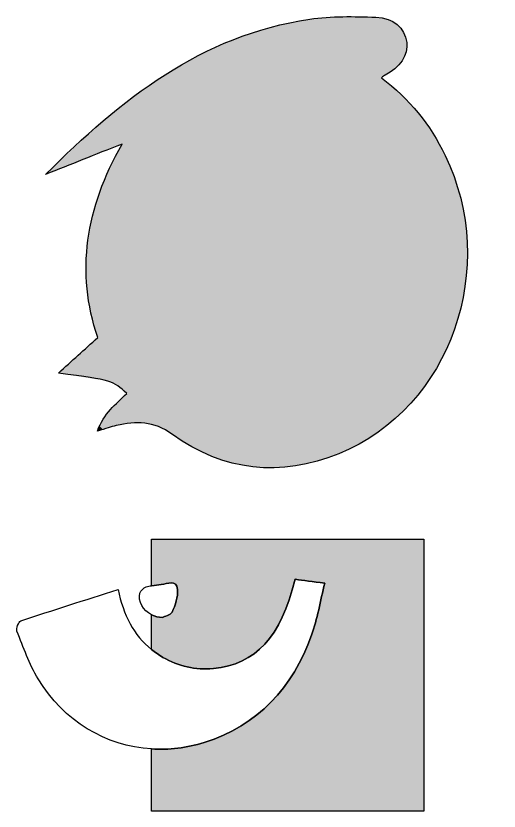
# Model space of a CAD drawing. Extents: x -31 to 92, y -55 to 26.
# Drawn here: x -31.44 to -8.26, y -52.8 to -14.62 of the extents above; entities that cross this region are included whole.
import ezdxf

# ---------------------------------------------------------------- set-up
doc = ezdxf.new("R2010")
doc.units = 0
doc.layers.add('LAYER_1', color=7, linetype='CONTINUOUS')

# ---------------------------------------------------------------- blocks, each defined once
blk = doc.blocks.new('*U3')
at = {"layer": 'LAYER_1', "color": 7, "extrusion": (0, 0, -1)}
for points in [[(24.93, -41.981), (24.93, -39.746), (24.686, -41.949)], [(24.686, -41.949), (24.93, -39.746), (24.686, -39.746)], [(24.686, -41.949), (24.686, -39.746), (24.466, -41.92)], [(24.466, -41.92), (24.686, -39.746), (24.466, -39.746)], [(24.466, -41.92), (24.466, -39.746), (24.417, -41.912)], [(24.417, -41.912), (24.466, -39.746), (24.417, -39.746)], [(24.417, -41.912), (24.417, -39.746), (24.39, -41.907)], [(24.39, -41.907), (24.417, -39.746), (24.39, -39.746)], [(24.39, -41.907), (24.39, -39.746), (24.306, -41.894)], [(24.306, -41.894), (24.39, -39.746), (24.306, -39.746)], [(24.306, -41.894), (24.306, -39.746), (24.176, -41.873)], [(24.176, -41.873), (24.306, -39.746), (24.176, -39.746)], [(24.176, -41.873), (24.176, -39.746), (23.984, -41.842)], [(23.984, -41.842), (24.176, -39.746), (23.984, -39.746)], [(23.953, -41.853), (23.984, -39.746), (23.953, -39.746)], [(23.817, -41.9), (23.953, -39.746), (23.817, -39.746)], [(23.79, -41.91), (23.817, -39.746), (23.79, -39.746)], [(23.748, -42.011), (23.79, -39.746), (23.748, -39.746)], [(23.688, -42.157), (23.748, -39.746), (23.688, -39.746)], [(23.675, -45.737), (23.688, -39.746), (23.675, -39.746)], [(23.222, -45.875), (23.675, -39.746), (23.222, -39.746)], [(23.041, -45.901), (23.222, -39.746), (23.041, -39.746)], [(22.606, -45.962), (23.041, -39.746), (22.606, -39.746)], [(22.606, -45.962), (22.606, -39.746), (22.406, -45.958)], [(22.406, -45.958), (22.606, -39.746), (22.406, -39.746)], [(22.406, -45.958), (22.406, -39.746), (21.97, -45.95)], [(21.97, -45.95), (22.406, -39.746), (21.97, -39.746)], [(21.97, -45.95), (21.97, -39.746), (21.482, -45.866)], [(21.482, -45.866), (21.97, -39.746), (21.482, -39.746)], [(21.482, -45.866), (21.482, -39.746), (21.244, -45.824)], [(21.244, -45.824), (21.482, -39.746), (21.244, -39.746)], [(21.244, -45.824), (21.244, -39.746), (20.642, -45.609)], [(20.642, -45.609), (21.244, -39.746), (20.642, -39.746)], [(20.642, -45.609), (20.642, -39.746), (20.593, -45.591)], [(20.593, -45.591), (20.642, -39.746), (20.593, -39.746)], [(20.593, -45.591), (20.593, -39.746), (20.014, -45.246)], [(20.014, -45.246), (20.593, -39.746), (20.014, -39.746)], [(20.014, -45.246), (20.014, -39.746), (19.884, -45.129)], [(19.884, -45.129), (20.014, -39.746), (19.884, -39.746)], [(19.884, -45.129), (19.884, -39.746), (19.502, -44.785)], [(19.502, -44.785), (19.884, -39.746), (19.502, -39.746)], [(19.502, -44.785), (19.502, -39.746), (19.206, -44.399)], [(19.206, -44.399), (19.502, -39.746), (19.206, -39.746)], [(19.206, -44.399), (19.206, -39.746), (19.054, -44.201)], [(19.054, -44.201), (19.206, -39.746), (19.054, -39.746)], [(19.054, -44.201), (19.054, -39.746), (18.664, -43.491)], [(18.664, -43.491), (19.054, -39.746), (18.664, -39.746)], [(18.664, -43.491), (18.664, -39.746), (18.607, -43.346)], [(18.607, -43.346), (18.664, -39.746), (18.607, -39.746)], [(18.607, -43.346), (18.607, -39.746), (18.33, -42.65)], [(18.33, -42.65), (18.607, -39.746), (18.33, -39.746)], [(18.33, -42.65), (18.33, -39.746), (18.084, -41.8)], [(18.084, -41.8), (18.33, -39.746), (18.084, -39.746)], [(18.084, -41.8), (18.084, -39.746), (18.047, -41.672)], [(18.047, -41.672), (18.084, -39.746), (18.047, -39.746)], [(17.636, -41.725), (18.047, -39.746), (17.636, -39.746)], [(17.261, -41.774), (17.636, -39.746), (17.261, -39.746)], [(16.917, -41.818), (17.261, -39.746), (16.917, -39.746)], [(16.624, -41.856), (16.917, -39.746), (16.624, -39.746)], [(16.624, -52.799), (16.624, -39.746), (11.877, -52.799)], [(11.877, -52.799), (16.624, -39.746), (11.877, -39.746)], [(16.917, -52.799), (16.917, -43.138), (16.624, -52.799)], [(24.686, -45.213), (24.93, -43.373), (24.686, -43.466)], [(24.466, -45.366), (24.686, -43.466), (24.466, -43.494)], [(24.417, -45.399), (24.466, -43.494), (24.417, -43.501)], [(17.261, -52.799), (17.261, -44.357), (16.917, -52.799)], [(17.636, -52.799), (17.636, -45.266), (17.261, -52.799)], [(18.084, -52.799), (18.084, -46.106), (18.047, -52.799)], [(18.047, -52.799), (18.047, -46.037), (17.636, -52.799)], [(18.33, -52.799), (18.33, -46.468), (18.084, -52.799)], [(18.664, -52.799), (18.664, -46.941), (18.607, -52.799)], [(18.607, -52.799), (18.607, -46.874), (18.33, -52.799)], [(19.206, -52.799), (19.206, -47.566), (19.054, -52.799)], [(19.054, -52.799), (19.054, -47.39), (18.664, -52.799)], [(19.502, -52.799), (19.502, -47.834), (19.206, -52.799)], [(20.014, -52.799), (20.014, -48.27), (19.884, -52.799)], [(19.884, -52.799), (19.884, -48.179), (19.502, -52.799)], [(20.642, -52.799), (20.642, -48.709), (20.593, -52.799)], [(20.593, -52.799), (20.593, -48.674), (20.014, -52.799)], [(21.482, -52.799), (21.482, -49.151), (21.244, -52.799)], [(21.244, -52.799), (21.244, -49.026), (20.642, -52.799)], [(22.606, -52.799), (22.606, -49.556), (22.406, -52.799)], [(22.406, -52.799), (22.406, -49.502), (21.97, -52.799)], [(21.97, -52.799), (21.97, -49.337), (21.482, -52.799)], [(24.93, -52.799), (24.93, -49.816), (24.686, -52.799)], [(24.686, -52.799), (24.93, -49.816), (24.686, -49.82)], [(24.686, -52.799), (24.686, -49.82), (24.466, -52.799)], [(24.466, -52.799), (24.686, -49.82), (24.466, -49.823)], [(24.466, -52.799), (24.466, -49.823), (24.417, -52.799)], [(24.417, -52.799), (24.466, -49.823), (24.417, -49.824)], [(24.417, -52.799), (24.417, -49.824), (24.39, -52.799)], [(24.39, -52.799), (24.417, -49.824), (24.39, -49.824)], [(24.39, -52.799), (24.39, -49.824), (24.306, -52.799)], [(24.306, -52.799), (24.39, -49.824), (24.306, -49.826)], [(24.306, -52.799), (24.306, -49.826), (24.176, -52.799)], [(24.176, -52.799), (24.176, -49.816), (23.984, -52.799)], [(23.984, -52.799), (23.984, -49.801), (23.953, -52.799)], [(23.953, -52.799), (23.953, -49.799), (23.817, -52.799)], [(23.817, -52.799), (23.817, -49.789), (23.79, -52.799)], [(23.79, -52.799), (23.79, -49.787), (23.748, -52.799)], [(23.748, -52.799), (23.748, -49.783), (23.688, -52.799)], [(23.688, -52.799), (23.688, -49.779), (23.675, -52.799)], [(23.675, -52.799), (23.675, -49.778), (23.222, -52.799)], [(23.222, -52.799), (23.222, -49.702), (23.041, -52.799)], [(23.041, -52.799), (23.041, -49.671), (22.606, -52.799)]]:
    blk.add_solid(points, dxfattribs=at)
at = {"layer": 'LAYER_1', "color": 7}
for points in [[(-23.984, -41.842), (-23.984, -39.746), (-23.953, -41.853)], [(-23.953, -41.853), (-23.953, -39.746), (-23.817, -41.9)], [(-23.817, -41.9), (-23.817, -39.746), (-23.79, -41.91)], [(-23.79, -41.91), (-23.79, -39.746), (-23.748, -42.011)], [(-23.748, -42.011), (-23.748, -39.746), (-23.688, -42.157)], [(-23.688, -45.733), (-23.688, -39.746), (-23.675, -45.737)], [(-23.675, -45.737), (-23.675, -39.746), (-23.222, -45.875)], [(-23.222, -45.875), (-23.222, -39.746), (-23.041, -45.901)], [(-23.041, -45.901), (-23.041, -39.746), (-22.606, -45.962)], [(-18.047, -41.672), (-18.047, -39.746), (-17.636, -41.725)], [(-17.636, -41.725), (-17.636, -39.746), (-17.261, -41.774)], [(-17.261, -41.774), (-17.261, -39.746), (-16.917, -41.818)], [(-16.917, -41.818), (-16.917, -39.746), (-16.624, -41.856)], [(-16.624, -52.799), (-16.917, -43.138), (-16.624, -41.856)], [(-23.688, -45.733), (-23.748, -42.71), (-23.688, -42.157)], [(-23.748, -45.714), (-23.79, -42.819), (-23.748, -42.71)], [(-23.748, -45.714), (-23.748, -42.71), (-23.688, -45.733)], [(-23.817, -45.693), (-23.953, -43.25), (-23.817, -42.892)], [(-23.79, -45.702), (-23.817, -42.892), (-23.79, -42.819)], [(-23.817, -45.693), (-23.817, -42.892), (-23.79, -45.702)], [(-23.79, -45.702), (-23.79, -42.819), (-23.748, -45.714)], [(-16.917, -52.799), (-17.261, -44.357), (-16.917, -43.138)], [(-24.93, -45.045), (-24.93, -43.373), (-24.686, -45.213)], [(-24.686, -45.213), (-24.686, -43.466), (-24.466, -45.366)], [(-24.466, -45.366), (-24.466, -43.494), (-24.417, -45.399)], [(-24.39, -45.418), (-24.417, -43.501), (-24.39, -43.491)], [(-24.417, -45.399), (-24.417, -43.501), (-24.39, -45.418)], [(-24.306, -45.459), (-24.39, -43.491), (-24.306, -43.461)], [(-24.39, -45.418), (-24.39, -43.491), (-24.306, -45.459)], [(-24.176, -45.521), (-24.306, -43.461), (-24.176, -43.415)], [(-24.306, -45.459), (-24.306, -43.461), (-24.176, -45.521)], [(-23.984, -45.613), (-24.176, -43.415), (-23.984, -43.273)], [(-24.176, -45.521), (-24.176, -43.415), (-23.984, -45.613)], [(-23.953, -45.628), (-23.984, -43.273), (-23.953, -43.25)], [(-23.984, -45.613), (-23.984, -43.273), (-23.953, -45.628)], [(-23.953, -45.628), (-23.953, -43.25), (-23.817, -45.693)], [(-17.261, -52.799), (-17.636, -45.266), (-17.261, -44.357)], [(-17.636, -52.799), (-18.047, -46.037), (-17.636, -45.266)], [(-18.084, -52.799), (-18.33, -46.468), (-18.084, -46.106)], [(-18.047, -52.799), (-18.084, -46.106), (-18.047, -46.037)], [(-18.33, -52.799), (-18.607, -46.874), (-18.33, -46.468)], [(-18.664, -52.799), (-19.054, -47.39), (-18.664, -46.941)], [(-18.607, -52.799), (-18.664, -46.941), (-18.607, -46.874)], [(-19.206, -52.799), (-19.502, -47.834), (-19.206, -47.566)], [(-19.054, -52.799), (-19.206, -47.566), (-19.054, -47.39)], [(-19.502, -52.799), (-19.884, -48.179), (-19.502, -47.834)], [(-20.014, -52.799), (-20.593, -48.674), (-20.014, -48.27)], [(-19.884, -52.799), (-20.014, -48.27), (-19.884, -48.179)], [(-20.642, -52.799), (-21.244, -49.026), (-20.642, -48.709)], [(-20.593, -52.799), (-20.642, -48.709), (-20.593, -48.674)], [(-21.482, -52.799), (-21.97, -49.337), (-21.482, -49.151)], [(-21.244, -52.799), (-21.482, -49.151), (-21.244, -49.026)], [(-22.606, -52.799), (-23.041, -49.671), (-22.606, -49.556)], [(-22.406, -52.799), (-22.606, -49.556), (-22.406, -49.502)], [(-21.97, -52.799), (-22.406, -49.502), (-21.97, -49.337)], [(-24.176, -52.799), (-24.306, -49.826), (-24.176, -49.816)], [(-23.984, -52.799), (-24.176, -49.816), (-23.984, -49.801)], [(-23.953, -52.799), (-23.984, -49.801), (-23.953, -49.799)], [(-23.817, -52.799), (-23.953, -49.799), (-23.817, -49.789)], [(-23.79, -52.799), (-23.817, -49.789), (-23.79, -49.787)], [(-23.748, -52.799), (-23.79, -49.787), (-23.748, -49.783)], [(-23.688, -52.799), (-23.748, -49.783), (-23.688, -49.779)], [(-23.675, -52.799), (-23.688, -49.779), (-23.675, -49.778)], [(-23.222, -52.799), (-23.675, -49.778), (-23.222, -49.702)], [(-23.041, -52.799), (-23.222, -49.702), (-23.041, -49.671)]]:
    blk.add_solid(points, dxfattribs=at)
blk = doc.blocks.new('*U7')
at = {"layer": 'LAYER_1', "color": 7}
for points in [[(-17.349, -36.081), (-18.033, -14.921), (-17.349, -14.778)], [(-16.997, -36.004), (-17.349, -14.778), (-16.997, -14.752)], [(-15.953, -35.643), (-16.997, -14.752), (-15.953, -14.674)], [(-15.766, -35.554), (-15.953, -14.674), (-15.766, -14.66)], [(-19.239, -36.311), (-20.07, -15.449), (-19.239, -15.173)], [(-19.058, -36.319), (-19.239, -15.173), (-19.058, -15.135)], [(-19.239, -36.311), (-19.239, -15.173), (-19.058, -36.319)], [(-18.033, -36.229), (-19.058, -15.135), (-18.033, -14.921)], [(-20.07, -36.273), (-21.017, -15.763), (-20.07, -15.449)], [(-20.07, -36.273), (-20.07, -15.449), (-19.239, -36.311)], [(-21.066, -36.09), (-22.043, -16.231), (-21.066, -15.786)], [(-21.017, -36.099), (-21.066, -15.786), (-21.017, -15.763)], [(-21.066, -36.09), (-21.066, -15.786), (-21.017, -36.099)], [(-21.017, -36.099), (-21.017, -15.763), (-20.07, -36.273)], [(-22.043, -35.771), (-22.695, -16.529), (-22.043, -16.231)], [(-22.043, -35.771), (-22.043, -16.231), (-21.066, -36.09)], [(-22.998, -35.313), (-23.928, -17.241), (-22.998, -16.704)], [(-22.695, -35.458), (-22.998, -16.704), (-22.695, -16.529)], [(-22.998, -35.313), (-22.998, -16.704), (-22.695, -35.458)], [(-22.695, -35.458), (-22.695, -16.529), (-22.043, -35.771)], [(-24.285, -34.518), (-24.599, -17.665), (-24.285, -17.448)], [(-23.928, -34.718), (-24.285, -17.448), (-23.928, -17.241)], [(-24.285, -34.518), (-24.285, -17.448), (-23.928, -34.718)], [(-23.928, -34.718), (-23.928, -17.241), (-22.998, -35.313)], [(-24.599, -34.343), (-25.259, -18.123), (-24.599, -17.665)], [(-24.599, -34.343), (-24.599, -17.665), (-24.285, -34.518)], [(-25.259, -34.175), (-25.8, -18.499), (-25.259, -18.123)], [(-25.259, -34.175), (-25.259, -18.123), (-24.599, -34.343)], [(-25.928, -34.173), (-26.126, -18.76), (-25.928, -18.601)], [(-25.8, -34.173), (-25.928, -18.601), (-25.8, -18.499)], [(-25.928, -34.173), (-25.928, -18.601), (-25.8, -34.173)], [(-25.8, -34.173), (-25.8, -18.499), (-25.259, -34.175)], [(-26.349, -20.773), (-26.552, -19.1), (-26.349, -18.938)], [(-26.126, -32.751), (-26.349, -18.938), (-26.126, -18.76)], [(-26.349, -32.558), (-26.349, -18.938), (-26.126, -32.751)], [(-26.945, -21.01), (-27.035, -19.487), (-26.945, -19.415)], [(-26.91, -20.996), (-26.945, -19.415), (-26.91, -19.387)], [(-26.624, -20.882), (-26.91, -19.387), (-26.624, -19.158)], [(-26.552, -20.854), (-26.624, -19.158), (-26.552, -19.1)], [(-27.419, -21.199), (-27.518, -19.908), (-27.419, -19.816)], [(-27.258, -21.135), (-27.419, -19.816), (-27.258, -19.666)], [(-27.252, -21.132), (-27.258, -19.666), (-27.252, -19.66)], [(-27.035, -21.046), (-27.252, -19.66), (-27.035, -19.487)], [(-27.842, -21.367), (-27.986, -20.344), (-27.842, -20.21)], [(-27.767, -21.337), (-27.842, -20.21), (-27.767, -20.14)], [(-27.53, -21.243), (-27.767, -20.14), (-27.53, -19.92)], [(-27.518, -21.238), (-27.53, -19.92), (-27.518, -19.908)], [(-28.073, -21.459), (-29.405, -21.665), (-28.073, -20.425)], [(-28.026, -21.441), (-28.073, -20.425), (-28.026, -20.382)], [(-27.986, -21.424), (-28.026, -20.382), (-27.986, -20.344)], [(-26.349, -32.558), (-26.552, -21.165), (-26.349, -20.773)], [(-26.624, -32.348), (-26.91, -21.858), (-26.624, -21.304)], [(-26.552, -32.381), (-26.624, -21.304), (-26.552, -21.165)], [(-26.624, -32.348), (-26.624, -21.304), (-26.552, -32.381)], [(-26.552, -32.381), (-26.552, -21.165), (-26.349, -32.558)], [(-29.405, -21.989), (-30.013, -22.232), (-29.405, -21.665)], [(-29.405, -21.989), (-29.405, -21.665), (-28.073, -21.459)], [(-26.945, -32.198), (-27.035, -22.144), (-26.945, -21.926)], [(-26.91, -32.214), (-26.945, -21.926), (-26.91, -21.858)], [(-26.945, -32.198), (-26.945, -21.926), (-26.91, -32.214)], [(-26.91, -32.214), (-26.91, -21.858), (-26.624, -32.348)], [(-27.035, -32.156), (-27.252, -22.672), (-27.035, -22.144)], [(-27.035, -32.156), (-27.035, -22.144), (-26.945, -32.198)], [(-27.258, -32.12), (-27.419, -23.079), (-27.258, -22.687)], [(-27.252, -32.121), (-27.258, -22.687), (-27.252, -22.672)], [(-27.258, -32.12), (-27.258, -22.687), (-27.252, -32.121)], [(-27.252, -32.121), (-27.252, -22.672), (-27.035, -32.156)], [(-27.419, -32.093), (-27.518, -23.408), (-27.419, -23.079)], [(-27.419, -32.093), (-27.419, -23.079), (-27.258, -32.12)], [(-27.53, -30.022), (-27.767, -24.235), (-27.53, -23.449)], [(-27.518, -30.067), (-27.53, -23.449), (-27.518, -23.408)], [(-27.53, -30.022), (-27.53, -23.449), (-27.518, -30.067)], [(-27.518, -32.077), (-27.518, -23.408), (-27.419, -32.093)], [(-27.767, -29.165), (-27.842, -24.634), (-27.767, -24.235)], [(-27.767, -29.165), (-27.767, -24.235), (-27.53, -30.022)], [(-27.842, -28.891), (-27.986, -25.393), (-27.842, -24.634)], [(-27.842, -28.891), (-27.842, -24.634), (-27.767, -29.165)], [(-27.986, -27.978), (-28.026, -25.932), (-27.986, -25.393)], [(-27.986, -27.978), (-27.986, -25.393), (-27.842, -28.891)], [(-28.026, -27.72), (-28.073, -26.554), (-28.026, -25.932)], [(-28.026, -27.72), (-28.026, -25.932), (-27.986, -27.978)], [(-27.53, -32.075), (-27.767, -30.292), (-27.53, -30.079)], [(-27.518, -32.077), (-27.53, -30.079), (-27.518, -30.067)], [(-27.53, -32.075), (-27.53, -30.079), (-27.518, -32.077)], [(-28.026, -31.995), (-28.073, -30.569), (-28.026, -30.527)], [(-27.986, -32.002), (-28.026, -30.527), (-27.986, -30.49)], [(-28.026, -31.995), (-28.026, -30.527), (-27.986, -32.002)], [(-27.842, -32.025), (-27.986, -30.49), (-27.842, -30.36)], [(-27.986, -32.002), (-27.986, -30.49), (-27.842, -32.025)], [(-27.767, -32.037), (-27.842, -30.36), (-27.767, -30.292)], [(-27.842, -32.025), (-27.842, -30.36), (-27.767, -32.037)], [(-27.767, -32.037), (-27.767, -30.292), (-27.53, -32.075)], [(-28.073, -31.987), (-29.405, -31.772), (-28.073, -30.569)], [(-28.073, -31.987), (-28.073, -30.569), (-28.026, -31.995)], [(-26.126, -34.207), (-26.349, -32.972), (-26.126, -32.751)], [(-26.552, -34.28), (-26.624, -33.243), (-26.552, -33.172)], [(-26.349, -34.245), (-26.552, -33.172), (-26.349, -32.972)], [(-26.945, -34.386), (-27.035, -33.692), (-26.945, -33.573)], [(-26.91, -34.375), (-26.945, -33.573), (-26.91, -33.526)], [(-26.624, -34.292), (-26.91, -33.526), (-26.624, -33.243)], [(-27.035, -34.412), (-27.252, -33.981), (-27.035, -33.692)], [(-27.258, -34.476), (-27.419, -34.324), (-27.258, -33.989)], [(-27.252, -34.474), (-27.258, -33.989), (-27.252, -33.981)], [(-27.518, -34.552), (-27.518, -34.53), (-27.419, -34.523)]]:
    blk.add_solid(points, dxfattribs=at)
at = {"layer": 'LAYER_1', "color": 7, "extrusion": (0, 0, -1)}
for points in [[(17.349, -36.081), (17.349, -14.778), (16.997, -36.004)], [(16.997, -36.004), (16.997, -14.752), (15.953, -35.643)], [(15.953, -35.643), (15.953, -14.674), (15.766, -35.554)], [(15.766, -35.554), (15.766, -14.66), (14.973, -35.176)], [(14.973, -35.176), (15.766, -14.66), (14.973, -14.672)], [(14.973, -35.176), (14.973, -14.672), (14.171, -34.674)], [(14.171, -34.674), (14.973, -14.672), (14.171, -14.685)], [(14.171, -34.674), (14.171, -14.685), (14.07, -34.611)], [(14.07, -34.611), (14.171, -14.685), (14.07, -14.703)], [(14.07, -34.611), (14.07, -14.703), (13.908, -34.482)], [(13.908, -34.482), (14.07, -14.703), (13.908, -14.732)], [(13.908, -17.599), (13.908, -14.732), (13.729, -17.466)], [(13.729, -17.466), (13.908, -14.732), (13.729, -14.763)], [(13.729, -17.466), (13.729, -14.763), (13.592, -17.378)], [(13.592, -17.378), (13.729, -14.763), (13.592, -14.788)], [(13.592, -17.378), (13.592, -14.788), (13.264, -17.165)], [(13.264, -17.165), (13.592, -14.788), (13.264, -14.973)], [(19.058, -36.319), (19.058, -15.135), (18.033, -36.229)], [(18.033, -36.229), (18.033, -14.921), (17.349, -36.081)], [(13.264, -17.165), (13.264, -14.973), (13.246, -17.145)], [(13.246, -17.145), (13.264, -14.973), (13.246, -14.984)], [(13.246, -17.145), (13.246, -14.984), (13.149, -17.035)], [(13.149, -17.035), (13.246, -14.984), (13.149, -15.039)], [(13.149, -17.035), (13.149, -15.039), (12.967, -16.83)], [(12.967, -16.83), (13.149, -15.039), (12.967, -15.266)], [(12.967, -16.83), (12.967, -15.266), (12.92, -16.777)], [(12.92, -16.777), (12.967, -15.266), (12.92, -15.324)], [(12.92, -16.777), (12.92, -15.324), (12.848, -16.618)], [(12.848, -16.618), (12.92, -15.324), (12.848, -15.415)], [(12.848, -16.618), (12.848, -15.415), (12.721, -16.34)], [(12.721, -16.34), (12.848, -15.415), (12.721, -15.806)], [(12.721, -16.34), (12.721, -15.806), (12.694, -15.892)], [(13.908, -34.482), (13.908, -17.599), (13.729, -34.339)], [(13.729, -34.339), (13.908, -17.599), (13.729, -17.75)], [(13.729, -34.339), (13.729, -17.75), (13.592, -34.231)], [(13.592, -34.231), (13.729, -17.75), (13.592, -17.865)], [(13.592, -34.231), (13.592, -17.865), (13.264, -33.971)], [(13.264, -33.971), (13.592, -17.865), (13.264, -18.141)], [(13.264, -33.971), (13.264, -18.141), (13.246, -33.957)], [(13.246, -33.957), (13.264, -18.141), (13.246, -18.156)], [(13.246, -33.957), (13.246, -18.156), (13.149, -33.86)], [(13.149, -33.86), (13.246, -18.156), (13.149, -18.238)], [(13.149, -33.86), (13.149, -18.238), (12.967, -33.68)], [(12.967, -33.68), (13.149, -18.238), (12.967, -18.391)], [(12.967, -33.68), (12.967, -18.391), (12.92, -33.634)], [(12.92, -33.634), (12.967, -18.391), (12.92, -18.441)], [(12.92, -33.634), (12.92, -18.441), (12.848, -33.562)], [(12.848, -33.562), (12.92, -18.441), (12.848, -18.52)], [(12.848, -33.562), (12.848, -18.52), (12.721, -33.437)], [(12.721, -33.437), (12.848, -18.52), (12.721, -18.656)], [(12.721, -33.437), (12.721, -18.656), (12.694, -33.41)], [(12.694, -33.41), (12.721, -18.656), (12.694, -18.686)], [(12.694, -33.41), (12.694, -18.686), (12.504, -33.222)], [(12.504, -33.222), (12.694, -18.686), (12.504, -18.89)], [(26.126, -34.207), (26.126, -18.76), (25.928, -34.173)], [(12.504, -33.222), (12.504, -18.89), (12.147, -32.786)], [(12.147, -32.786), (12.504, -18.89), (12.147, -19.275)], [(26.945, -21.01), (26.945, -19.415), (26.91, -20.996)], [(26.91, -20.996), (26.91, -19.387), (26.624, -20.882)], [(26.624, -20.882), (26.624, -19.158), (26.552, -20.854)], [(26.552, -20.854), (26.552, -19.1), (26.349, -20.773)], [(12.147, -32.786), (12.147, -19.275), (11.845, -32.416)], [(11.845, -32.416), (12.147, -19.275), (11.845, -19.694)], [(27.419, -21.199), (27.419, -19.816), (27.258, -21.135)], [(27.258, -21.135), (27.258, -19.666), (27.252, -21.132)], [(27.252, -21.132), (27.252, -19.66), (27.035, -21.046)], [(27.035, -21.046), (27.035, -19.487), (26.945, -21.01)], [(11.845, -32.416), (11.845, -19.694), (11.444, -31.807)], [(11.444, -31.807), (11.845, -19.694), (11.444, -20.251)], [(27.842, -21.367), (27.842, -20.21), (27.767, -21.337)], [(27.767, -21.337), (27.767, -20.14), (27.53, -21.243)], [(27.53, -21.243), (27.53, -19.92), (27.518, -21.238)], [(27.518, -21.238), (27.518, -19.908), (27.419, -21.199)], [(28.073, -21.459), (28.073, -20.425), (28.026, -21.441)], [(28.026, -21.441), (28.026, -20.382), (27.986, -21.424)], [(27.986, -21.424), (27.986, -20.344), (27.842, -21.367)], [(11.444, -31.807), (11.444, -20.251), (11.273, -31.547)], [(11.273, -31.547), (11.444, -20.251), (11.273, -20.559)], [(11.273, -31.547), (11.273, -20.559), (10.853, -30.743)], [(10.853, -30.743), (11.273, -20.559), (10.853, -21.317)], [(10.853, -30.743), (10.853, -21.317), (10.79, -30.624)], [(10.79, -30.624), (10.853, -21.317), (10.79, -21.465)], [(10.79, -30.624), (10.79, -21.465), (10.424, -29.718)], [(10.424, -29.718), (10.79, -21.465), (10.424, -22.335)], [(10.424, -29.718), (10.424, -22.335), (10.398, -29.655)], [(10.398, -29.655), (10.424, -22.335), (10.398, -22.418)], [(10.398, -29.655), (10.398, -22.418), (10.106, -28.669)], [(10.106, -28.669), (10.398, -22.418), (10.106, -23.377)], [(10.106, -28.669), (10.106, -23.377), (10.1, -28.65)], [(10.1, -28.65), (10.106, -23.377), (10.1, -23.407)], [(10.1, -28.65), (10.1, -23.407), (9.899, -27.616)], [(9.899, -27.616), (10.1, -23.407), (9.899, -24.428)], [(9.899, -27.616), (9.899, -24.428), (9.897, -27.601)], [(9.897, -27.601), (9.899, -24.428), (9.897, -24.435)], [(9.897, -27.601), (9.897, -24.435), (9.796, -26.564)], [(9.796, -26.564), (9.897, -24.435), (9.796, -25.487)], [(9.796, -26.564), (9.796, -25.487), (9.795, -25.501)], [(26.552, -34.28), (26.552, -33.172), (26.349, -34.245)], [(26.349, -34.245), (26.349, -32.972), (26.126, -34.207)], [(26.945, -34.386), (26.945, -33.573), (26.91, -34.375)], [(26.91, -34.375), (26.91, -33.526), (26.624, -34.292)], [(26.624, -34.292), (26.624, -33.243), (26.552, -34.28)], [(27.035, -34.412), (27.035, -33.692), (26.945, -34.386)], [(27.419, -34.523), (27.518, -34.53), (27.419, -34.324)], [(27.419, -34.523), (27.419, -34.324), (27.258, -34.476)], [(27.258, -34.476), (27.258, -33.989), (27.252, -34.474)], [(27.252, -34.474), (27.252, -33.981), (27.035, -34.412)], [(27.518, -34.552), (27.53, -34.555), (27.518, -34.53)]]:
    blk.add_solid(points, dxfattribs=at)
blk = doc.blocks.new('BLOCK_2')
at = {"layer": 'LAYER_1'}
for points, knots in [([(-13.908, -17.599), (-13.824, -17.536), (-13.781, -17.491), (-13.729, -17.466), (-13.041, -17.14), (-12.605, -16.48), (-12.694, -15.892), (-12.798, -15.199), (-13.31, -14.713), (-14.171, -14.685), (-15.229, -14.65), (-16.308, -14.623), (-17.349, -14.778), (-22.548, -15.551), (-26.424, -18.64), (-30.013, -22.232), (-28.84, -21.764), (-27.667, -21.297), (-26.349, -20.773), (-28.101, -23.847), (-28.572, -26.921), (-27.518, -30.067), (-28.163, -30.651), (-28.743, -31.174), (-29.405, -31.772), (-26.792, -32.12), (-26.792, -32.12), (-26.126, -32.751), (-26.644, -33.255), (-27.232, -33.713), (-27.53, -34.555), (-27.128, -34.438), (-26.878, -34.352), (-26.624, -34.292), (-25.67, -34.07), (-24.838, -34.06), (-23.928, -34.718), (-21.482, -36.489), (-18.745, -36.785), (-15.953, -35.643), (-10.529, -33.427), (-8.264, -26.667), (-10.853, -21.317), (-11.569, -19.836), (-12.57, -18.592), (-13.908, -17.599)], [0, 0, 0, 0, 1, 1, 1, 2, 2, 2, 3, 3, 3, 4, 4, 4, 5, 5, 5, 6, 6, 6, 7, 7, 7, 8, 8, 8, 9, 9, 9, 10, 10, 10, 11, 11, 11, 12, 12, 12, 13, 13, 13, 14, 14, 14, 15, 15, 15, 15]), ([(-24.93, -41.981), (-24.777, -41.954), (-24.62, -41.94), (-24.466, -41.92), (-24.166, -41.88), (-23.74, -41.672), (-23.688, -42.157), (-23.651, -42.512), (-23.797, -42.913), (-23.953, -43.25), (-24.025, -43.404), (-24.321, -43.453), (-24.417, -43.501), (-24.605, -43.5), (-24.777, -43.451), (-24.93, -43.373), (-24.93, -43.373), (-24.93, -45.045), (-24.93, -45.045), (-24.762, -45.179), (-24.586, -45.306), (-24.39, -45.418), (-23.642, -45.845), (-22.831, -46.033), (-21.97, -45.95), (-19.929, -45.753), (-18.738, -44.465), (-18.047, -41.672), (-17.638, -41.725), (-17.22, -41.779), (-16.624, -41.856), (-16.841, -42.728), (-16.977, -43.569), (-17.261, -44.357), (-18.165, -46.867), (-19.83, -48.69), (-22.406, -49.502), (-23.252, -49.769), (-24.103, -49.866), (-24.93, -49.816), (-24.93, -49.816), (-24.93, -52.799), (-24.93, -52.799), (-24.93, -52.799), (-11.877, -52.799), (-11.877, -52.799), (-11.877, -52.799), (-11.877, -39.746), (-11.877, -39.746), (-11.877, -39.746), (-24.93, -39.746), (-24.93, -39.746), (-24.93, -39.746), (-24.93, -41.981), (-24.93, -41.981)], [0, 0, 0, 0, 1, 1, 1, 2, 2, 2, 3, 3, 3, 4, 4, 4, 5, 5, 5, 6, 6, 6, 7, 7, 7, 8, 8, 8, 9, 9, 9, 10, 10, 10, 11, 11, 11, 12, 12, 12, 13, 13, 13, 14, 14, 14, 15, 15, 15, 16, 16, 16, 17, 17, 17, 18, 18, 18, 18]), ([(-22.406, -49.502), (-19.83, -48.69), (-18.165, -46.867), (-17.261, -44.357), (-16.977, -43.569), (-16.841, -42.728), (-16.624, -41.856), (-17.22, -41.779), (-17.638, -41.725), (-18.047, -41.672), (-18.738, -44.465), (-19.929, -45.753), (-21.97, -45.95), (-22.831, -46.033), (-23.642, -45.845), (-24.39, -45.418), (-24.586, -45.306), (-24.762, -45.179), (-24.93, -45.045), (-25.793, -44.354), (-26.283, -43.382), (-26.54, -42.161), (-28.142, -42.673), (-29.678, -43.154), (-31.202, -43.67), (-31.314, -43.708), (-31.44, -44.039), (-31.389, -44.167), (-31.082, -44.943), (-30.801, -45.745), (-30.372, -46.454), (-29.145, -48.482), (-27.129, -49.684), (-24.93, -49.816), (-24.103, -49.866), (-23.252, -49.769), (-22.406, -49.502)], [0, 0, 0, 0, 1, 1, 1, 2, 2, 2, 3, 3, 3, 4, 4, 4, 5, 5, 5, 6, 6, 6, 7, 7, 7, 8, 8, 8, 9, 9, 9, 10, 10, 10, 11, 11, 11, 12, 12, 12, 12]), ([(-23.953, -43.25), (-23.797, -42.913), (-23.651, -42.512), (-23.688, -42.157), (-23.74, -41.672), (-24.166, -41.88), (-24.466, -41.92), (-24.62, -41.94), (-24.777, -41.954), (-24.93, -41.981), (-25.016, -41.995), (-25.102, -42.013), (-25.185, -42.039), (-25.309, -42.079), (-25.465, -42.211), (-25.494, -42.33), (-25.591, -42.73), (-25.339, -43.164), (-24.93, -43.373), (-24.777, -43.451), (-24.605, -43.5), (-24.417, -43.501), (-24.321, -43.453), (-24.025, -43.404), (-23.953, -43.25)], [0, 0, 0, 0, 1, 1, 1, 2, 2, 2, 3, 3, 3, 4, 4, 4, 5, 5, 5, 6, 6, 6, 7, 7, 7, 8, 8, 8, 8])]:
    blk.add_open_spline(points, degree=3, knots=knots, dxfattribs=at)
at = {"layer": 'LAYER_1', "color": 7}
for name in ['*U7', '*U3']:
    blk.add_blockref(name, (0, 0), dxfattribs=at)

msp = doc.modelspace()

# ---------------------------------------------------------------- block references
at = {"layer": 'LAYER_1'}
msp.add_blockref('BLOCK_2', (0, 0), dxfattribs=at)

doc.saveas('drawing.dxf')
